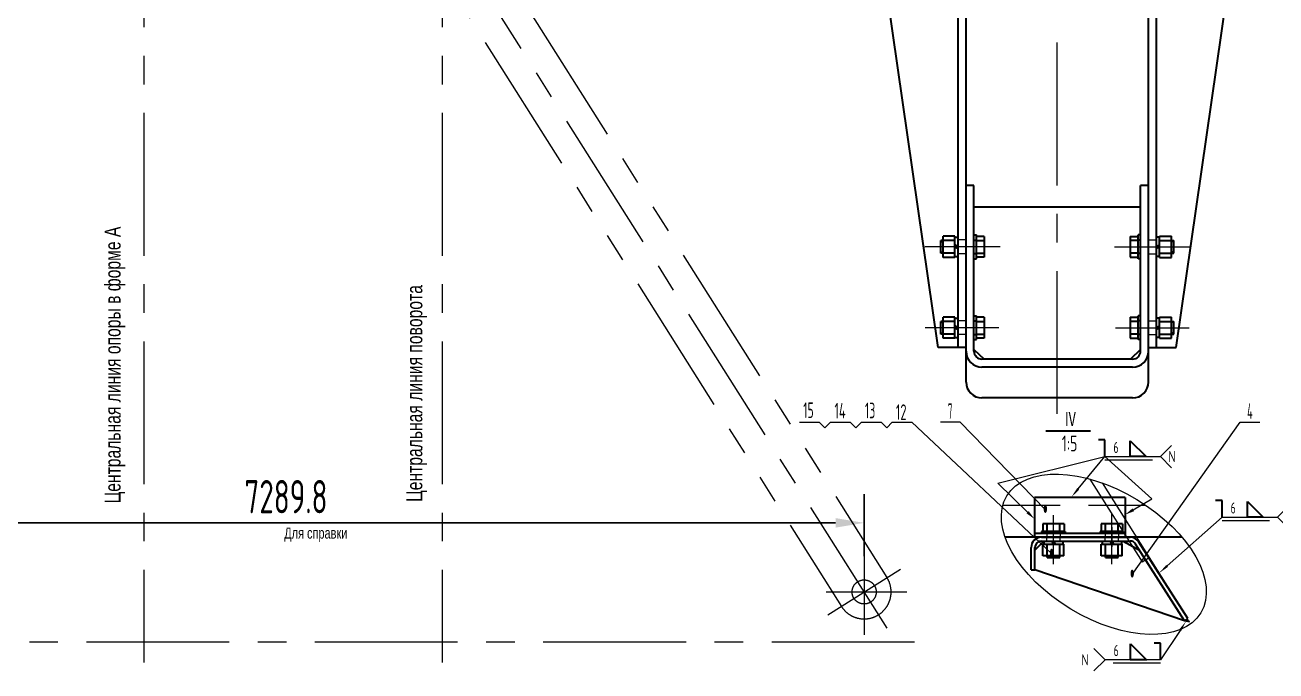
# Model space of a CAD drawing. Header units: millimetres. Extents: x 0 to 25200, y 0 to 17820.
# Drawn here: x 13282 to 21169, y 7885 to 11956 of the extents above; entities that cross this region are included whole.
import ezdxf
from ezdxf.enums import TextEntityAlignment as Align

# ---------------------------------------------------------------- set-up
doc = ezdxf.new("R2010")
doc.units = ezdxf.units.MM
doc.header["$LTSCALE"] = 600
for name, pattern in [('F', [0.75, 0.5, -0.25]), ('G', [2, 1.25, -0.25, 0.25, -0.25]), ('K', [2.5, 1.25, -0.25, 0.25, -0.25, 0.25, -0.25])]:
    doc.linetypes.add(name, pattern=pattern)
doc.layers.get('0').update_dxf_attribs({"lineweight": 30})
doc.layers.get('DEFPOINTS').update_dxf_attribs({"lineweight": 30})
for name, color, linetype, lineweight in [('01', 7, 'Continuous', 30), ('02', 1, 'Continuous', 13), ('02C', 3, 'Continuous', 13), ('04', 2, 'F', 13), ('05', 4, 'G', 13), ('07', 6, 'K', 13), ('08', 1, 'Continuous', 13), ('11', 3, 'Continuous', 13), ('13', 3, 'Continuous', 13)]:
    doc.layers.add(name, color=color, linetype=linetype, lineweight=lineweight)
doc.styles.get("Standard").update_dxf_attribs({"font": 'isocp', "width": 0.707, "bigfont": 'intecad.shx'})
doc.dimstyles.new('INTE', dxfattribs={"dimscale": 60, "dimtxt": 3.5, "dimasz": 3, "dimexe": 3, "dimexo": 0, "dimgap": 1, "dimtad": 1, "dimdec": 1, "dimdsep": 46, "dimtxsty": 'Standard', "dimcen": 0, "dimclrd": 1, "dimclre": 1, "dimclrt": 3, "dimadec": 0, "dimazin": 0, "dimtfac": 1, "dimtdec": 1, "dimtmove": 0, "dimatfit": 0, "dimfxl": 1, "dimarcsym": 0})

# ---------------------------------------------------------------- blocks, each defined once
blk = doc.blocks.new('*D5')
at = {"layer": '08', "color": 1, "lineweight": -2, "ltscale": 1.2}
for p, q in [((11282.5, 8700.8), (11282.5, 8998.4)), ((18572.3, 8608.8), (18572.3, 8998.4)), ((11462.5, 8818.4), (18392.3, 8818.4))]:
    blk.add_line(p, q, dxfattribs=at)
at = {"layer": '08', "color": 1, "ltscale": 1.2}
for points in [[(11462.5, 8848.4), (11462.5, 8788.4), (11282.5, 8818.4)], [(18392.3, 8848.4), (18392.3, 8788.4), (18572.3, 8818.4)]]:
    blk.add_solid(points, dxfattribs=at)
at = {"layer": 'DEFPOINTS', "color": 0, "ltscale": 1.2}
for p in [(18572.3, 8818.4), (11282.5, 8700.8), (18572.3, 8608.8)]:
    blk.add_point(p, dxfattribs=at)
at = {"layer": '08', "color": 3, "ltscale": 1.2, "insert": (14927.4, 8983.4), "char_height": 210, "attachment_point": 5}
blk.add_mtext('7289.8', dxfattribs=at)
blk = doc.blocks.new('*D6')
at = {"layer": '08', "color": 1, "lineweight": -2, "ltscale": 1.2}
for p, q in [((13878.5, 15572.4), (10342.2, 15572.4)), ((10522.2, 8245.3), (10522.2, 15392.4)), ((10691.1, 8065.3), (10342.2, 8065.3))]:
    blk.add_line(p, q, dxfattribs=at)
at = {"layer": '08', "color": 1, "ltscale": 1.2}
for points in [[(10492.2, 15392.4), (10552.2, 15392.4), (10522.2, 15572.4)], [(10492.2, 8245.3), (10552.2, 8245.3), (10522.2, 8065.3)]]:
    blk.add_solid(points, dxfattribs=at)
at = {"layer": 'DEFPOINTS', "color": 0, "ltscale": 1.2}
for p in [(10522.2, 15572.4), (13878.5, 15572.4), (10691.1, 8065.3)]:
    blk.add_point(p, dxfattribs=at)
at = {"layer": '08', "color": 3, "ltscale": 1.2, "insert": (10357.2, 11818.9), "char_height": 210, "attachment_point": 5, "rotation": 90}
blk.add_mtext('7519', dxfattribs=at)
blk = doc.blocks.new('*U14', base_point=(15360.4, 3224.7))
at = {"layer": '01'}
blk.add_lwpolyline([(15733, 3581.3), (15833, 3481.3), (15733, 3481.3)], close=True, dxfattribs=at)
at = {"layer": '02'}
for points in [[(15993.7, 3552), (15923, 3481.3), (15993.7, 3410.6)], [(15405.1, 3278.6), (15573, 3481.3), (15923, 3481.3)]]:
    blk.add_lwpolyline(points, dxfattribs=at)
blk.add_lwpolyline([(15360.4, 3224.7, 0, 16, 0), (15405.1, 3278.6, 16, 16, 0)], format="xyseb", dxfattribs=at)
at = {"layer": '04'}
blk.add_line((15573, 3460.3), (15923, 3460.3), dxfattribs=at)
at = {"layer": '13', "width": 0.707}
blk.add_text('6', height=70, dxfattribs=at).set_placement((15627, 3504.3))
at = {"layer": '13', "width": 1.010989}
blk.add_text('N', height=70, dxfattribs=at).set_placement((15973, 3446.3), (16019, 3446.3), align=Align.FIT)
blk = doc.blocks.new('*U15', base_point=(15489.4, 2703.9))
at = {"layer": '01'}
blk.add_lwpolyline([(16048, 3157.5), (16148, 3057.5), (16048, 3057.5)], close=True, dxfattribs=at)
at = {"layer": '02'}
for points in [[(16308.8, 3128.2), (16238, 3057.5), (16308.8, 2986.8)], [(15541.7, 2750.4), (15888, 3057.5), (16238, 3057.5)]]:
    blk.add_lwpolyline(points, dxfattribs=at)
blk.add_lwpolyline([(15489.4, 2703.9, 0, 16, 0), (15541.7, 2750.4, 16, 16, 0)], format="xyseb", dxfattribs=at)
at = {"layer": '04'}
blk.add_line((15888, 3036.5), (16238, 3036.5), dxfattribs=at)
at = {"layer": '13', "width": 0.707}
blk.add_text('6', height=70, dxfattribs=at).set_placement((15942, 3080.5))
at = {"layer": '13', "width": 1.010989}
blk.add_text('N', height=70, dxfattribs=at).set_placement((16288, 3022.5), (16334, 3022.5), align=Align.FIT)
blk = doc.blocks.new('*U16', base_point=(15624.2, 2364.8))
at = {"layer": '01'}
blk.add_lwpolyline([(15272.7, 2221), (15372.7, 2121), (15272.7, 2121)], close=True, dxfattribs=at)
at = {"layer": '02'}
blk.add_lwpolyline([(15624.2, 2364.8, 0, 16, 0), (15585.6, 2306.4, 16, 16, 0)], format="xyseb", dxfattribs=at)
for points in [[(15585.6, 2306.4), (15462.7, 2121), (15112.7, 2121)], [(15042, 2191.7), (15112.7, 2121), (15042, 2050.3)]]:
    blk.add_lwpolyline(points, dxfattribs=at)
at = {"layer": '04'}
blk.add_line((15462.7, 2100), (15112.7, 2100), dxfattribs=at)
at = {"layer": '13', "width": 0.707}
blk.add_text('6', height=70, dxfattribs=at).set_placement((15166.7, 2144))
at = {"layer": '13', "width": 1.010989}
blk.add_text('N', height=70, dxfattribs=at).set_placement((14962.7, 2086), (15008.7, 2086), align=Align.FIT)

msp = doc.modelspace()

# ---------------------------------------------------------------- hatches: boundary and pattern name
at = {"ltscale": 1.2}
msp.add_hatch(color=256, dxfattribs=at).paths.add_polyline_path([(20612.37, 8214.5), (20592.13, 8201.59), (20625.13, 8194.3)])

# ---------------------------------------------------------------- linework, layer by layer
for p, q in [((19164.78, 9923.41), (19164.78, 12718.41)), ((19214.78, 9923.41), (19214.78, 12718.41)), ((20364.78, 9923.41), (20364.78, 12718.41)), ((20414.78, 9923.41), (20414.78, 12718.41)), ((19039.78, 9923.41), (18654.78, 12593.41)), ((20539.78, 9923.41), (20924.78, 12593.41)), ((19214.78, 9705.37), (19214.78, 10945.04)), ((19264.78, 10945.04), (19214.78, 10945.04)), ((19264.78, 9900.04), (19264.78, 10945.04)), ((20314.78, 9900.04), (20314.78, 10945.04)), ((20364.78, 10945.04), (20314.78, 10945.04)), ((20364.78, 9705.37), (20364.78, 10945.04)), ((20314.78, 10808.5), (19264.78, 10808.5)), ((19214.78, 9923.41), (19039.78, 9923.41)), ((19264.78, 9911.29), (19328.44, 9850.04)), ((20314.78, 9911.29), (20251.12, 9850.04)), ((20364.78, 9923.41), (20539.78, 9923.41)), ((20264.78, 9850.04), (19314.78, 9850.04)), ((20264.78, 9800.04), (19314.78, 9800.04)), ((20264.78, 9605.37), (19314.78, 9605.37)), ((20090.2, 9341.27), (20049.69, 9341.27)), ((20090.2, 9235.7), (20090.2, 9341.27)), ((20217.39, 8979.09), (19645.39, 8979.09)), ((19645.39, 8979.09), (19645.39, 8727.09)), ((20217.39, 8979.09), (20217.39, 8727.09)), ((20828.77, 8959.4), (20788.27, 8959.4)), ((20828.77, 8853.83), (20828.77, 8959.4)), ((20576.37, 8727.09), (19461.93, 8727.09)), ((20217.39, 8751.09), (19645.39, 8751.09)), ((20217.39, 8727.09), (19645.39, 8727.09)), ((19649.39, 8647.09), (19705.39, 8703.09)), ((19689.39, 8727.09), (20250.3, 8727.09)), ((19689.39, 8703.09), (20250.3, 8703.09)), ((20205.39, 8703.09), (20308.18, 8646.74)), ((20592.13, 8201.59), (20284.03, 8684.6)), ((20612.37, 8214.5), (20304.26, 8697.51)), ((19625.39, 8523.09), (19625.39, 8663.09)), ((19649.39, 8523.09), (19649.39, 8663.09)), ((19625.39, 8523.09), (19649.39, 8523.09)), ((20592.13, 8201.59), (19649.39, 8523.09)), ((20612.37, 8214.5), (20592.13, 8201.59)), ((20625.27, 8194.27), (20592.13, 8201.59)), ((20441.35, 8060.97), (20400.85, 8060.97)), ((20441.35, 7955.41), (20441.35, 8060.97))]:
    msp.add_line(p, q, dxfattribs=at)
for centre, radius, start, end in [((19314.78, 9900.04), 100, 180, 270), ((19314.78, 9900.04), 50, 180, 270), ((20264.78, 9900.04), 100, 270, 0), ((20264.78, 9900.04), 50, 270, 0), ((19314.78, 9705.37), 100, 180, 270), ((20264.78, 9705.37), 100, 270, 0), ((19689.39, 8663.09), 64, 90, 180), ((19689.39, 8663.09), 40, 90, 180), ((20250.3, 8663.09), 64, 32.533333, 90), ((20250.3, 8663.09), 40, 32.533333, 90)]:
    msp.add_arc(centre, radius, start, end, dxfattribs=at)
at = {"layer": '01', "ltscale": 1.2}
for p, q in [((19070.28, 10598.41), (19054.78, 10598.41)), ((19054.78, 10518.41), (19054.78, 10598.41)), ((19070.28, 10491.53), (19070.28, 10625.28)), ((19144.28, 10625.28), (19070.28, 10625.28)), ((19144.28, 10598.41), (19070.28, 10598.41)), ((19144.28, 10491.53), (19144.28, 10625.28)), ((19144.28, 10619.41), (19164.78, 10619.41)), ((19164.78, 10558.41), (19144.28, 10570.25)), ((19264.78, 10633.41), (19279.78, 10633.41)), ((19264.78, 10600.91), (19279.78, 10600.91)), ((19279.78, 10483.41), (19279.78, 10633.41)), ((19329.78, 10623.83), (19279.78, 10623.83)), ((19279.78, 10598.41), (19329.78, 10598.41)), ((19329.78, 10623.83), (19329.78, 10492.98)), ((20249.78, 10623.83), (20249.78, 10492.98)), ((20249.78, 10623.83), (20299.78, 10623.83)), ((20299.78, 10598.41), (20249.78, 10598.41)), ((20314.78, 10633.41), (20299.78, 10633.41)), ((20299.78, 10483.41), (20299.78, 10633.41)), ((20314.78, 10600.91), (20299.78, 10600.91)), ((20435.28, 10619.41), (20414.78, 10619.41)), ((20414.78, 10558.41), (20435.28, 10570.25)), ((20435.28, 10625.28), (20509.28, 10625.28)), ((20435.28, 10491.53), (20435.28, 10625.28)), ((20435.28, 10598.41), (20509.28, 10598.41)), ((20509.28, 10491.53), (20509.28, 10625.28)), ((20509.28, 10598.41), (20524.78, 10598.41)), ((20524.78, 10518.41), (20524.78, 10598.41)), ((19070.28, 10518.41), (19054.78, 10518.41)), ((19144.28, 10518.41), (19070.28, 10518.41)), ((19144.28, 10491.53), (19070.28, 10491.53)), ((19144.28, 10558.41), (19164.78, 10546.57)), ((19144.28, 10497.41), (19164.78, 10497.41)), ((19264.78, 10515.91), (19279.78, 10515.91)), ((19279.78, 10518.41), (19329.78, 10518.41)), ((19329.78, 10492.98), (19279.78, 10492.98)), ((20299.78, 10518.41), (20249.78, 10518.41)), ((20249.78, 10492.98), (20299.78, 10492.98)), ((20314.78, 10515.91), (20299.78, 10515.91)), ((20435.28, 10558.41), (20414.78, 10546.57)), ((20435.28, 10497.41), (20414.78, 10497.41)), ((20435.28, 10518.41), (20509.28, 10518.41)), ((20435.28, 10491.53), (20509.28, 10491.53)), ((20509.28, 10518.41), (20524.78, 10518.41)), ((19264.78, 10483.41), (19279.78, 10483.41)), ((20314.78, 10483.41), (20299.78, 10483.41)), ((19144.28, 10115.28), (19070.28, 10115.28)), ((19070.28, 9981.53), (19070.28, 10115.28)), ((19144.28, 9981.53), (19144.28, 10115.28)), ((19144.28, 10109.41), (19164.78, 10109.41)), ((19264.78, 10123.41), (19279.78, 10123.41)), ((19279.78, 9973.41), (19279.78, 10123.41)), ((19329.78, 10113.83), (19279.78, 10113.83)), ((19329.78, 10113.83), (19329.78, 9982.98)), ((20249.78, 10113.83), (20299.78, 10113.83)), ((20249.78, 10113.83), (20249.78, 9982.98)), ((20299.78, 9973.41), (20299.78, 10123.41)), ((20314.78, 10123.41), (20299.78, 10123.41)), ((20435.28, 10109.41), (20414.78, 10109.41)), ((20435.28, 9981.53), (20435.28, 10115.28)), ((20435.28, 10115.28), (20509.28, 10115.28)), ((20509.28, 9981.53), (20509.28, 10115.28)), ((19054.78, 10008.41), (19054.78, 10088.41)), ((19070.28, 10088.41), (19054.78, 10088.41)), ((19144.28, 10088.41), (19070.28, 10088.41)), ((19164.78, 10048.41), (19144.28, 10060.25)), ((19144.28, 10048.41), (19164.78, 10036.57)), ((19264.78, 10090.91), (19279.78, 10090.91)), ((19279.78, 10088.41), (19329.78, 10088.41)), ((20299.78, 10088.41), (20249.78, 10088.41)), ((20314.78, 10090.91), (20299.78, 10090.91)), ((20414.78, 10048.41), (20435.28, 10060.25)), ((20435.28, 10048.41), (20414.78, 10036.57)), ((20435.28, 10088.41), (20509.28, 10088.41)), ((20509.28, 10088.41), (20524.78, 10088.41)), ((20524.78, 10008.41), (20524.78, 10088.41)), ((19070.28, 10008.41), (19054.78, 10008.41)), ((19144.28, 10008.41), (19070.28, 10008.41)), ((19144.28, 9981.53), (19070.28, 9981.53)), ((19144.28, 9987.41), (19164.78, 9987.41)), ((19264.78, 10005.91), (19279.78, 10005.91)), ((19264.78, 9973.41), (19279.78, 9973.41)), ((19279.78, 10008.41), (19329.78, 10008.41)), ((19329.78, 9982.98), (19279.78, 9982.98)), ((20299.78, 10008.41), (20249.78, 10008.41)), ((20249.78, 9982.98), (20299.78, 9982.98)), ((20314.78, 10005.91), (20299.78, 10005.91)), ((20314.78, 9973.41), (20299.78, 9973.41)), ((20435.28, 9987.41), (20414.78, 9987.41)), ((20435.28, 10008.41), (20509.28, 10008.41)), ((20435.28, 9981.53), (20509.28, 9981.53)), ((20509.28, 10008.41), (20524.78, 10008.41)), ((19718.74, 9399.06), (19998.7, 9399.06)), ((19691.39, 8763.09), (19691.39, 8751.09)), ((19839.39, 8763.09), (19691.39, 8763.09)), ((19698.33, 8813.09), (19698.33, 8763.09)), ((19832.45, 8813.09), (19698.33, 8813.09)), ((19725.39, 8763.09), (19725.39, 8813.09)), ((19805.39, 8763.09), (19805.39, 8813.09)), ((19832.45, 8813.09), (19832.45, 8763.09)), ((19839.39, 8763.09), (19839.39, 8751.09)), ((20207.39, 8763.09), (20059.39, 8763.09)), ((20059.39, 8763.09), (20059.39, 8751.09)), ((20200.45, 8813.09), (20066.33, 8813.09)), ((20066.33, 8813.09), (20066.33, 8763.09)), ((20093.39, 8763.09), (20093.39, 8813.09)), ((20173.39, 8763.09), (20173.39, 8813.09)), ((20200.45, 8813.09), (20200.45, 8763.09)), ((20207.39, 8763.09), (20207.39, 8751.09)), ((19699.49, 8683.09), (19831.29, 8683.09)), ((19699.49, 8611.09), (19699.49, 8683.09)), ((19704.99, 8703.09), (19704.99, 8683.09)), ((19725.39, 8599.09), (19725.39, 8683.09)), ((19765.39, 8683.09), (19753.84, 8703.09)), ((19765.39, 8703.09), (19776.94, 8683.09)), ((19805.39, 8599.09), (19805.39, 8683.09)), ((19825.79, 8703.09), (19825.79, 8683.09)), ((19831.29, 8611.09), (19831.29, 8683.09)), ((20067.49, 8683.09), (20199.29, 8683.09)), ((20067.49, 8611.09), (20067.49, 8683.09)), ((20072.99, 8703.09), (20072.99, 8683.09)), ((20093.39, 8599.09), (20093.39, 8683.09)), ((20133.39, 8683.09), (20121.84, 8703.09)), ((20133.39, 8703.09), (20144.94, 8683.09)), ((20173.39, 8599.09), (20173.39, 8683.09)), ((20193.79, 8703.09), (20193.79, 8683.09)), ((20199.29, 8611.09), (20199.29, 8683.09)), ((19831.29, 8611.09), (19699.49, 8611.09)), ((19725.39, 8599.09), (19805.39, 8599.09)), ((20199.29, 8611.09), (20067.49, 8611.09)), ((20093.39, 8599.09), (20173.39, 8599.09))]:
    msp.add_line(p, q, dxfattribs=at)
at = {"layer": '02', "ltscale": 1.2}
for p, q in [((19054.78, 10590.41), (19070.28, 10590.41)), ((20524.78, 10590.41), (20509.28, 10590.41)), ((19054.78, 10526.41), (19070.28, 10526.41)), ((20524.78, 10526.41), (20509.28, 10526.41)), ((19054.78, 10080.41), (19070.28, 10080.41)), ((19054.78, 10016.41), (19070.28, 10016.41)), ((20524.78, 10080.41), (20509.28, 10080.41)), ((20524.78, 10016.41), (20509.28, 10016.41)), ((18165.68, 9452.73), (18289.68, 9452.73)), ((18289.68, 9452.73), (18325.04, 9417.38)), ((18325.04, 9417.38), (18360.39, 9452.73)), ((18360.39, 9452.73), (18484.39, 9452.73)), ((18484.39, 9452.73), (18519.75, 9417.38)), ((18519.75, 9417.38), (18555.1, 9452.73)), ((18555.1, 9452.73), (18679.1, 9452.73)), ((18679.1, 9452.73), (18714.46, 9417.38)), ((18714.46, 9417.38), (18749.81, 9452.73)), ((18749.81, 9452.73), (18873.81, 9452.73)), ((19754.05, 8625.33), (18873.81, 9452.73)), ((19176.8, 9452.73), (19052.8, 9452.73)), ((19714.58, 8900.56), (19176.8, 9452.73)), ((20262.36, 8493.51), (20942.36, 9452.73)), ((20942.36, 9452.73), (21066.36, 9452.73)), ((19733.39, 8599.09), (19733.39, 8611.09)), ((19797.39, 8599.09), (19797.39, 8611.09)), ((20101.39, 8599.09), (20101.39, 8611.09)), ((20165.39, 8599.09), (20165.39, 8611.09))]:
    msp.add_line(p, q, dxfattribs=at)
at = {"layer": '02C', "linetype": 'Continuous', "ltscale": 1.2}
msp.add_ellipse((20083.53, 8619.95), major_axis=(-611.47, 368.63), ratio=0.5651443, dxfattribs=at)
at = {"layer": '04', "ltscale": 1.2}
for p, q in [((19214.78, 10602.16), (19164.78, 10602.16)), ((20364.78, 10602.16), (20414.78, 10602.16)), ((19214.78, 10514.66), (19164.78, 10514.66)), ((20364.78, 10514.66), (20414.78, 10514.66)), ((19214.78, 10092.16), (19164.78, 10092.16)), ((20364.78, 10092.16), (20414.78, 10092.16)), ((19214.78, 10004.66), (19164.78, 10004.66)), ((20364.78, 10004.66), (20414.78, 10004.66)), ((19447.13, 8930.49), (20346.72, 8930.49)), ((19723.39, 8751.09), (19723.39, 8727.09)), ((19723.39, 8703.09), (19723.39, 8727.09)), ((19807.39, 8751.09), (19807.39, 8727.09)), ((19807.39, 8703.09), (19807.39, 8727.09)), ((20091.39, 8751.09), (20091.39, 8727.09)), ((20091.39, 8703.09), (20091.39, 8727.09)), ((20175.39, 8751.09), (20175.39, 8727.09)), ((20175.39, 8703.09), (20175.39, 8727.09))]:
    msp.add_line(p, q, dxfattribs=at)
at = {"layer": '05', "ltscale": 1.2}
for p, q in [((18716.48, 8154.56), (13951.09, 15700.1)), ((14031.72, 15722.19), (14031.72, 7938.31)), ((15911.22, 15722.19), (15911.22, 7938.31)), ((19789.78, 9505.37), (19789.78, 12918.41)), ((19429.78, 10558.41), (18954.78, 10558.41)), ((20149.78, 10558.41), (20624.78, 10558.41)), ((19422.11, 10048.41), (18957.32, 10048.41)), ((20157.44, 10048.41), (20622.23, 10048.41)), ((19765.39, 8557.69), (19765.39, 8867.26)), ((20133.39, 8558.48), (20133.39, 8878.44)), ((20133.39, 8791.17), (20133.39, 8667.17)), ((18572.3, 8608.84), (18572.3, 8112.84)), ((18344.02, 8238.67), (18800.59, 8527.02)), ((18332.58, 8382.84), (18842.3, 8382.84)), ((18889.54, 8065.34), (10691.07, 8065.34))]:
    msp.add_line(p, q, dxfattribs=at)
at = {"layer": '07', "ltscale": 1.2}
for p, q in [((14548.83, 15072.01), (18716.04, 8473.62)), ((14261.36, 14890.46), (18428.57, 8292.07)), ((19995.29, 9094.21), (20325.1, 8571.97)), ((20072.01, 9070.11), (20632.31, 8182.92)), ((20325.1, 8571.97), (20369.07, 8599.74))]:
    msp.add_line(p, q, dxfattribs=at)
msp.add_circle((18572.3, 8382.84), 76, dxfattribs=at)
msp.add_arc((18572.3, 8382.84), 170, 212.274426, 32.274426, dxfattribs=at)
at = {"layer": '08', "color": 1, "linetype": 'Continuous', "ltscale": 1.2}
for p, q in [((19415.82, 9067.43), (20090.2, 9235.7)), ((20386.24, 8969.63), (20090.2, 9235.7)), ((19602.43, 8885.52), (19415.82, 9067.43)), ((20269.07, 8900.49), (20386.24, 8969.63))]:
    msp.add_line(p, q, dxfattribs=at)
for points in [[(19609.41, 8892.68), (19645.39, 8843.64), (19595.45, 8878.36)], [(20274.15, 8891.88), (20217.39, 8870), (20263.99, 8909.11)]]:
    msp.add_solid(points, dxfattribs=at)

# ---------------------------------------------------------------- block references
at = {"ltscale": 1.2}
for name, p in [('*U14', (19877.66, 8979.09)), ('*U15', (20430.1, 8500.24)), ('*U16', (20602.85, 8199.22))]:
    msp.add_blockref(name, p, dxfattribs=at)

# ---------------------------------------------------------------- texts
at = {"char_height": 100, "attachment_point": 1, "rotation": 90}
for s, insert in [('{\\fArial|b0|i0|c204|p34;\\C3;Центральная линия опоры в форме А}', (13784.34, 8941.15)), ('{\\fArial|b0|i0|c204|p34;\\C3;Центральная линия поворота}', (15686.74, 8950.6))]:
    msp.add_mtext(s, dxfattribs=dict(at, insert=insert))
at = {"insert": (14916.12, 8788.99), "char_height": 70, "attachment_point": 1}
msp.add_mtext('{\\fArial|b0|i0|c204|p34;\\C3;Для справки}', dxfattribs=at)
at = {"layer": '02', "ltscale": 1.2, "width": 0.605172}
for p, p2 in [((19702.58, 8880.56), (19726.58, 8880.56)), ((19742.05, 8605.33), (19766.05, 8605.33)), ((20250.36, 8473.51), (20274.36, 8473.51))]:
    msp.add_text('●', height=40, dxfattribs=at).set_placement(p, p2, align=Align.FIT)
at = {"layer": '11', "ltscale": 1.2}
for s, height, width, p, p2 in [('15', 98.995, 0.609833, (18188.49, 9478.78), (18254.38, 9478.78)), ('14', 98.995, 0.614783, (18385.31, 9475.76), (18455.3, 9475.76)), ('13', 98.995, 0.609833, (18576.77, 9477.08), (18642.66, 9477.08)), ('12', 98.995, 0.611465, (18772.36, 9466.68), (18839.55, 9466.68)), ('7', 98.99, 0.514182, (19100.81, 9472.73), (19128.8, 9472.73)), ('4', 98.99, 0.543846, (20986.87, 9472.73), (21021.86, 9472.73))]:
    msp.add_text(s, height=height, dxfattribs=dict(at, width=width)).set_placement(p, p2, align=Align.FIT)
at = {"layer": '11', "ltscale": 1.2, "char_height": 100, "attachment_point": 7}
for s, insert in [('Ⅳ', (19833.62, 9419.77)), ('1:5', (19818.28, 9268.76))]:
    msp.add_mtext(s, dxfattribs=dict(at, insert=insert))

# ---------------------------------------------------------------- dimensions: what is measured, and where the dimension line sits
at = {"layer": '08', "ltscale": 1.2}
dim = msp.add_linear_dim(base=(10522.15, 15572.43), p1=(10691.07, 8065.34), p2=(13878.47, 15572.43), angle=90, text='7519', dimstyle='INTE', dxfattribs=at)
dim.commit()
dim.dimension.update_dxf_attribs({"geometry": '*D6', "text_midpoint": (10522.15, 11818.89), "dimtype": 160})
dim = msp.add_linear_dim(base=(18572.3, 8818.36), p1=(11282.5, 8700.79), p2=(18572.3, 8608.84), dimstyle='INTE', dxfattribs=at)
dim.commit()
dim.dimension.update_dxf_attribs({"geometry": '*D5', "text_midpoint": (14927.4, 8818.36), "dimtype": 160})

doc.saveas('drawing.dxf')
